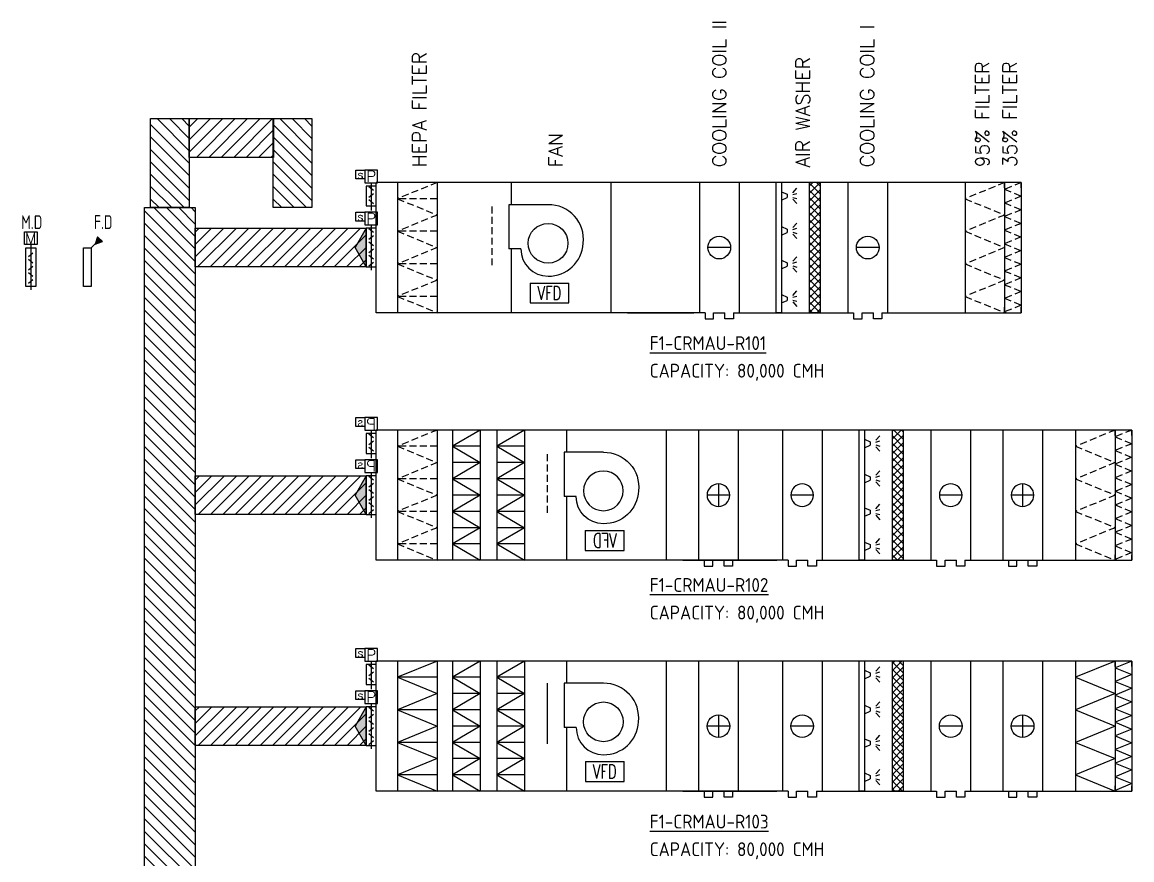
# Model space of a CAD drawing. Extents: x 41366 to 43339, y 84937 to 85507.
# Drawn here: x 43111.7 to 43312.3, y 85343.1 to 85494.6 of the extents above; entities that cross this region are included whole.
import ezdxf
from ezdxf.enums import TextEntityAlignment as Align

# ---------------------------------------------------------------- set-up
doc = ezdxf.new("R2010")
doc.units = 0
doc.header["$LTSCALE"] = 10
doc.linetypes.add('HIDDEN', pattern=[9.525, 6.35, -3.175])
doc.linetypes.add('HIDDEN2', pattern=[0.1875, 0.125, -0.0625])
for name, color, linetype in [('M-CEQPM-MAU', 22, 'Continuous'), ('M-CMDUCT-LINE', 15, 'Continuous'), ('M-CMDUCT-TEXT', 3, 'Continuous'), ('M-EQPM-TXT', 4, 'Continuous'), ('M-HVAC-CMDUCT', 150, 'Continuous'), ('M-HVAC-DAPR', 2, 'Continuous'), ('U-EX-TXT', 4, 'Continuous')]:
    doc.layers.add(name, color=color, linetype=linetype)
doc.styles.add('AA-TXT', font='isocp.shx', dxfattribs={"bigfont": 'chineset.shx'})
doc.styles.add('STDTEXT', font='simplex.shx', dxfattribs={"bigfont": 'china.shx'})

# ---------------------------------------------------------------- blocks, each defined once
blk = doc.blocks.new('A$Ccbe076c2')
at = {"layer": 'M-CEQPM-MAU'}
h = blk.add_hatch(dxfattribs=at)
h.set_pattern_fill('ANSI37', color=256, scale=0.3, style=0)
h.set_pattern_definition([(135, (42153.1325, 84960.1884), (0.6735192, 0.6735192), []), (45, (42153.1325, 84960.1884), (0.6735192, -0.6735192), [])])
h.paths.add_polyline_path([(41933.61, 85495.62), (41933.61, 85472.06), (41935.61, 85472.06), (41935.61, 85495.62)])
at = {"layer": 'M-HVAC-CMDUCT'}
blk.add_hatch(color=256, dxfattribs=at).paths.add_polyline_path([(42030.73, 85480.34), (42032.75, 85483.84), (42030.73, 85487.34)])
at = {"layer": 'M-CEQPM-MAU'}
for p, q in [((41892.27, 85495.62), (42028.93, 85495.62)), ((41892.27, 85494.62), (41892.27, 85495.62)), ((41892.27, 85495.62), (41892.27, 85472.06)), ((41895.27, 85494.62), (41895.27, 85495.62)), ((41895.27, 85495.62), (41895.27, 85472.06)), ((41902.44, 85495.62), (41902.44, 85472.06)), ((41908.44, 85495.62), (41908.44, 85472.06)), ((41915.61, 85495.62), (41915.61, 85472.06)), ((41921.44, 85495.62), (41921.44, 85472.06)), ((41928.61, 85495.62), (41928.61, 85472.06)), ((41933.61, 85495.62), (41933.61, 85472.06)), ((41933.61, 85495.62), (41933.61, 85472.06)), ((41933.61, 85495.62), (41933.61, 85472.06)), ((41933.61, 85495.62), (41935.61, 85495.62)), ((41935.61, 85495.62), (41935.61, 85472.06)), ((41940.61, 85495.62), (41941.63, 85495.62)), ((41940.61, 85495.62), (41940.61, 85472.06)), ((41941.63, 85495.62), (41941.63, 85472.06)), ((41948.29, 85495.62), (41948.29, 85472.06)), ((41955.46, 85495.62), (41955.46, 85472.06)), ((41963.44, 85495.62), (41963.44, 85472.06)), ((41970.61, 85495.62), (41970.61, 85472.06)), ((41976.46, 85495.62), (41976.46, 85472.06)), ((41994.46, 85491.59), (41994.46, 85495.62)), ((42017.9, 85495.62), (42017.9, 85472.06)), ((42025.07, 85495.62), (42025.07, 85472.06)), ((42028.93, 85472.06), (42028.93, 85495.62)), ((41892.27, 85494.62), (41892.27, 85473.06)), ((41895.27, 85494.62), (41895.27, 85473.06)), ((41938.57, 85493.77), (41937.82, 85494.57)), ((41938.57, 85493.44), (41937.82, 85493.65)), ((41938.57, 85492.92), (41937.82, 85492.71)), ((41940.61, 85493.95), (41939.59, 85493.49)), ((41939.59, 85493.49), (41939.59, 85492.87)), ((41940.61, 85492.41), (41939.59, 85492.87)), ((41938.57, 85492.59), (41937.82, 85491.79)), ((41987.84, 85491.59), (41994.94, 85491.59)), ((41994.94, 85491.59), (41994.94, 85483.59)), ((41938.57, 85487.45), (41937.82, 85488.25)), ((41938.57, 85487.12), (41937.82, 85487.33)), ((41940.61, 85487.63), (41939.59, 85487.17)), ((41939.59, 85487.17), (41939.59, 85486.55)), ((41912.03, 85485.89), (41912.03, 85481.79)), ((41938.57, 85486.6), (41937.82, 85486.39)), ((41938.57, 85486.27), (41937.82, 85485.47)), ((41940.61, 85486.09), (41939.59, 85486.55)), ((41967.03, 85485.89), (41967.03, 85481.79)), ((41909.98, 85483.84), (41914.07, 85483.84)), ((41922.98, 85483.84), (41927.07, 85483.84)), ((41949.83, 85483.84), (41953.92, 85483.84)), ((41964.98, 85483.84), (41969.07, 85483.84)), ((41992.76, 85483.59), (41994.94, 85483.59)), ((41994.46, 85472.06), (41994.46, 85483.59)), ((41938.57, 85481.38), (41937.82, 85482.18)), ((41938.57, 85481.05), (41937.82, 85481.26)), ((41940.61, 85481.56), (41939.59, 85481.1)), ((41939.59, 85481.1), (41939.59, 85480.48)), ((41938.57, 85480.53), (41937.82, 85480.32)), ((41938.57, 85480.2), (41937.82, 85479.4)), ((41940.61, 85480.02), (41939.59, 85480.48)), ((41991.1, 85477.43), (41984.09, 85477.43)), ((41984.09, 85473.82), (41984.09, 85477.43)), ((41991.1, 85477.43), (41991.1, 85473.82)), ((41938.57, 85475.18), (41937.82, 85475.99)), ((41938.57, 85474.85), (41937.82, 85475.06)), ((41940.61, 85475.36), (41939.59, 85474.9)), ((41939.59, 85474.9), (41939.59, 85474.29)), ((41892.27, 85472.06), (41892.27, 85473.06)), ((41895.27, 85472.06), (41895.27, 85473.06)), ((41938.57, 85474.33), (41937.82, 85474.13)), ((41938.57, 85474.01), (41937.82, 85473.2)), ((41940.61, 85473.82), (41939.59, 85474.29)), ((41991.1, 85473.82), (41984.09, 85473.82)), ((41922.47, 85472.06), (41892.27, 85472.06)), ((41895.27, 85472.21), (41894.93, 85472.06)), ((41909.47, 85472.06), (41909.47, 85470.98)), ((41909.47, 85470.98), (41911, 85470.98)), ((41913.05, 85472.06), (41911, 85472.06)), ((41911, 85470.98), (41911, 85472.06)), ((41913.05, 85470.98), (41913.05, 85472.06)), ((41914.59, 85470.98), (41913.05, 85470.98)), ((41914.59, 85472.06), (41914.59, 85470.98)), ((41922.47, 85472.06), (41922.47, 85470.98)), ((41922.47, 85470.98), (41924, 85470.98)), ((41926.05, 85472.06), (41924, 85472.06)), ((41924, 85470.98), (41924, 85472.06)), ((41926.05, 85470.98), (41926.05, 85472.06)), ((41927.59, 85470.98), (41926.05, 85470.98)), ((41927.59, 85472.06), (41927.59, 85470.98)), ((41949.32, 85472.06), (41927.59, 85472.06)), ((41933.61, 85472.06), (41935.61, 85472.06)), ((41940.61, 85472.06), (41941.63, 85472.06)), ((41949.32, 85472.06), (41949.32, 85470.98)), ((41949.32, 85470.98), (41950.85, 85470.98)), ((41952.9, 85472.06), (41950.85, 85472.06)), ((41950.85, 85470.98), (41950.85, 85472.06)), ((41952.9, 85470.98), (41952.9, 85472.06)), ((41954.44, 85470.98), (41952.9, 85470.98)), ((41954.44, 85472.06), (42028.93, 85472.06)), ((41954.44, 85472.06), (41954.44, 85470.98)), ((41973.46, 85472.06), (41956.46, 85472.06)), ((41964.47, 85472.06), (41964.47, 85470.98)), ((41964.47, 85470.98), (41966, 85470.98)), ((41968.05, 85472.06), (41966, 85472.06)), ((41966, 85470.98), (41966, 85472.06)), ((41968.05, 85470.98), (41968.05, 85472.06)), ((41969.59, 85470.98), (41968.05, 85470.98)), ((41969.59, 85472.06), (41969.59, 85470.98))]:
    blk.add_line(p, q, dxfattribs=at)
at = {"layer": 'M-CEQPM-MAU', "linetype": 'HIDDEN2'}
for p, q in [((41892.27, 85495.62), (41895.27, 85494.38)), ((41895.27, 85495.62), (41902.44, 85492.67)), ((42017.9, 85495.62), (42025.07, 85492.67)), ((41895.27, 85494.38), (41892.27, 85493.15)), ((41892.27, 85493.15), (41895.27, 85491.92)), ((41895.27, 85491.92), (41892.27, 85490.69)), ((41902.44, 85492.67), (41895.27, 85489.73)), ((41997.96, 85480.63), (41997.96, 85491.59)), ((42025.07, 85492.67), (42017.9, 85489.73)), ((42017.9, 85492.67), (42025.07, 85492.67)), ((41892.27, 85490.69), (41895.27, 85489.46)), ((41895.27, 85489.46), (41892.27, 85488.22)), ((41895.27, 85489.73), (41902.44, 85486.78)), ((42017.9, 85489.73), (42025.07, 85486.78)), ((41892.27, 85488.22), (41895.27, 85486.99)), ((41895.27, 85486.99), (41892.27, 85485.76)), ((41892.27, 85485.76), (41895.27, 85484.53)), ((41902.44, 85486.78), (41895.27, 85483.84)), ((42025.07, 85486.78), (42017.9, 85483.84)), ((42017.9, 85486.78), (42025.07, 85486.78)), ((41895.27, 85484.53), (41892.27, 85483.29)), ((41892.27, 85483.29), (41895.27, 85482.06)), ((41895.27, 85483.84), (41902.44, 85480.9)), ((42017.9, 85483.84), (42025.07, 85480.9)), ((41895.27, 85482.06), (41892.27, 85480.83)), ((41892.27, 85480.83), (41895.27, 85479.6)), ((41902.44, 85480.9), (41895.27, 85477.95)), ((42017.9, 85480.9), (42025.07, 85480.9)), ((42025.07, 85480.9), (42017.9, 85477.95)), ((41895.27, 85479.6), (41892.27, 85478.37)), ((41892.27, 85478.37), (41895.27, 85477.13)), ((41895.27, 85477.13), (41892.27, 85475.9)), ((41895.27, 85477.95), (41902.44, 85475.01)), ((42017.9, 85477.95), (42025.07, 85475.01)), ((41892.27, 85475.9), (41895.27, 85474.67)), ((41902.44, 85475.01), (41895.27, 85472.06)), ((42025.07, 85475.01), (42017.9, 85472.06)), ((42017.9, 85475.01), (42025.07, 85475.01)), ((41895.27, 85474.67), (41892.27, 85473.44)), ((41892.27, 85473.44), (41895.27, 85472.21))]:
    blk.add_line(p, q, dxfattribs=at)
at = {"layer": 'M-CEQPM-MAU', "color": 252, "linetype": 'HIDDEN'}
for p, q in [((42002.09, 85495.62), (42002.09, 85472.06)), ((42002.09, 85495.62), (42007.09, 85492.67)), ((42007.09, 85495.62), (42007.09, 85472.06)), ((42010.14, 85495.62), (42010.14, 85472.06)), ((42010.14, 85495.62), (42015.14, 85492.67)), ((42015.14, 85495.62), (42015.14, 85472.06)), ((42007.09, 85492.67), (42002.09, 85489.73)), ((42002.09, 85492.67), (42007.09, 85492.67)), ((42015.14, 85492.67), (42010.14, 85489.73)), ((42010.14, 85492.67), (42015.14, 85492.67)), ((42002.09, 85489.73), (42007.09, 85486.78)), ((42002.09, 85489.73), (42007.09, 85489.73)), ((42010.14, 85489.73), (42015.14, 85486.78)), ((42010.14, 85489.73), (42015.14, 85489.73)), ((42007.09, 85486.78), (42002.09, 85483.84)), ((42002.09, 85486.78), (42007.09, 85486.78)), ((42015.14, 85486.78), (42010.14, 85483.84)), ((42010.14, 85486.78), (42015.14, 85486.78)), ((42002.09, 85483.84), (42007.09, 85480.9)), ((42002.09, 85483.84), (42007.09, 85483.84)), ((42010.14, 85483.84), (42015.14, 85480.9)), ((42010.14, 85483.84), (42015.14, 85483.84)), ((42002.09, 85480.9), (42007.09, 85480.9)), ((42007.09, 85480.9), (42002.09, 85477.95)), ((42010.14, 85480.9), (42015.14, 85480.9)), ((42015.14, 85480.9), (42010.14, 85477.95)), ((42002.09, 85477.95), (42007.09, 85475.01)), ((42002.09, 85477.95), (42007.09, 85477.95)), ((42010.14, 85477.95), (42015.14, 85475.01)), ((42010.14, 85477.95), (42015.14, 85477.95)), ((42007.09, 85475.01), (42002.09, 85472.06)), ((42002.09, 85475.01), (42007.09, 85475.01)), ((42015.14, 85475.01), (42010.14, 85472.06)), ((42010.14, 85475.01), (42015.14, 85475.01))]:
    blk.add_line(p, q, dxfattribs=at)
at = {"layer": 'M-CEQPM-MAU'}
for centre, radius in [((41987.84, 85484.61), 3.59), ((41912.03, 85483.84), 2.05), ((41925.03, 85483.84), 2.05), ((41951.88, 85483.84), 2.05), ((41967.03, 85483.84), 2.05)]:
    blk.add_circle(centre, radius, dxfattribs=at)
for centre, radius, start, end in [((41987.73, 85485.3), 6.29, 89.0414, 186.2437), ((41987.74, 85484.93), 6.27, 182.8892, 270.9291), ((41987.84, 85483.59), 4.92, 270, 0)]:
    blk.add_arc(centre, radius, start, end, dxfattribs=at)
at = {"layer": 'M-HVAC-CMDUCT'}
for p, q in [((41892.27, 85495.62), (41892.27, 85472.06)), ((42030.73, 85487.34), (42032.75, 85483.84)), ((42030.73, 85480.34), (42030.73, 85487.34)), ((42030.73, 85480.34), (42032.75, 85483.84))]:
    blk.add_line(p, q, dxfattribs=at)
at = {"layer": 'M-HVAC-DAPR'}
for p, q in [((42029.43, 85494.18), (42030.23, 85494.85)), ((42029.83, 85495.57), (42029.83, 85490.55)), ((42030.23, 85492.98), (42029.43, 85493.65)), ((42029.43, 85491.78), (42030.23, 85492.45)), ((42029.43, 85486.54), (42030.23, 85487.22)), ((42029.83, 85487.94), (42029.83, 85479.74)), ((42030.23, 85485.34), (42029.43, 85486.02)), ((42029.43, 85484.14), (42030.23, 85484.82)), ((42030.23, 85482.94), (42029.43, 85483.62)), ((42029.43, 85481.74), (42030.23, 85482.42)), ((42030.23, 85480.54), (42029.43, 85481.22))]:
    blk.add_line(p, q, dxfattribs=at)
for points in [[(42028.68, 85495.57), (42028.68, 85497.87), (42030.98, 85497.87), (42030.98, 85495.57)], [(42030.98, 85496.27), (42032.58, 85496.27), (42032.58, 85497.87), (42030.98, 85497.87)], [(42028.93, 85494.97), (42030.73, 85494.97), (42030.73, 85491.38), (42028.93, 85491.38)], [(42028.68, 85487.94), (42028.68, 85490.24), (42030.98, 85490.24), (42030.98, 85487.94)], [(42030.98, 85488.64), (42032.58, 85488.64), (42032.58, 85490.24), (42030.98, 85490.24)], [(42028.93, 85487.34), (42030.73, 85487.34), (42030.73, 85480.34), (42028.93, 85480.34)]]:
    blk.add_lwpolyline(points, close=True, dxfattribs=at)
at = {"layer": 'M-HVAC-DAPR', "const_width": 0.1}
for points in [[(42029.88, 85494.51, 1), (42029.78, 85494.51, 1)], [(42029.88, 85493.31, 1), (42029.78, 85493.31, 1)], [(42029.88, 85492.11, 1), (42029.78, 85492.11, 1)], [(42029.88, 85486.88, 1), (42029.78, 85486.88, 1)], [(42029.88, 85485.68, 1), (42029.78, 85485.68, 1)], [(42029.88, 85484.48, 1), (42029.78, 85484.48, 1)], [(42029.88, 85483.28, 1), (42029.78, 85483.28, 1)], [(42029.88, 85482.08, 1), (42029.78, 85482.08, 1)], [(42029.88, 85480.88, 1), (42029.78, 85480.88, 1)]]:
    blk.add_lwpolyline(points, format="xyb", close=True, dxfattribs=at)
at = {"layer": 'M-CEQPM-MAU', "style": 'STDTEXT', "width": 0.7}
blk.add_text('VFD', height=2.5, dxfattribs=at).set_placement((41987.6, 85475.63), align=Align.MIDDLE)
at = {"layer": 'M-HVAC-DAPR', "style": 'STDTEXT'}
for s, height, p in [('P', 2, (42029.83, 85496.72)), ('s', 1.5, (42031.78, 85497.07)), ('P', 2, (42029.83, 85489.09)), ('s', 1.5, (42031.78, 85489.44))]:
    blk.add_text(s, height=height, dxfattribs=at).set_placement(p, align=Align.MIDDLE)
blk = doc.blocks.new('A$Cc54639ed')
at = {"layer": 'M-CEQPM-MAU'}
h = blk.add_hatch(dxfattribs=at)
h.set_pattern_fill('ANSI37', color=256, scale=0.3, style=0)
h.set_pattern_definition([(135, (197.57255, -510.7917), (0.6735192, 0.6735192), []), (45, (197.57255, -510.7917), (0.6735192, -0.6735192), [])])
h.paths.add_polyline_path([(84.14, 24.64), (84.14, 1.08), (82.14, 1.08), (82.14, 24.64)])
at = {"layer": 'M-HVAC-CMDUCT'}
blk.add_hatch(color=256, dxfattribs=at).paths.add_polyline_path([(2.02, 9.36), (0, 12.86), (2.02, 16.36)])
at = {"layer": 'M-CEQPM-MAU'}
for p, q in [((120.47, 24.64), (3.82, 24.64)), ((3.82, 1.08), (3.82, 24.64)), ((7.68, 24.64), (7.68, 1.08)), ((14.85, 24.64), (14.85, 1.08)), ((28.29, 20.61), (28.29, 24.64)), ((46.29, 24.64), (46.29, 1.08)), ((62.29, 24.64), (62.29, 1.08)), ((69.46, 24.64), (69.46, 1.08)), ((77.14, 24.64), (76.11, 24.64)), ((76.11, 24.64), (76.11, 1.08)), ((77.14, 24.64), (77.14, 1.08)), ((82.14, 24.64), (82.14, 1.08)), ((84.14, 24.64), (82.14, 24.64)), ((84.14, 24.64), (84.14, 1.08)), ((84.14, 24.64), (84.14, 1.08)), ((84.14, 24.64), (84.14, 1.08)), ((89.14, 24.64), (89.14, 1.08)), ((96.31, 24.64), (96.31, 1.08)), ((110.31, 24.64), (110.31, 1.08)), ((117.47, 23.64), (117.47, 24.64)), ((117.47, 24.64), (117.47, 1.08)), ((120.47, 23.64), (120.47, 24.64)), ((120.47, 24.64), (120.47, 1.08)), ((77.14, 22.97), (78.16, 22.51)), ((78.16, 22.51), (78.16, 21.89)), ((79.17, 22.79), (79.92, 23.59)), ((79.17, 22.46), (79.92, 22.67)), ((117.47, 23.64), (117.47, 2.08)), ((120.47, 23.64), (120.47, 2.08)), ((27.81, 20.61), (27.81, 12.61)), ((34.91, 20.61), (27.81, 20.61)), ((77.14, 21.43), (78.16, 21.89)), ((79.17, 21.94), (79.92, 21.73)), ((79.17, 21.61), (79.92, 20.81)), ((77.14, 16.65), (78.16, 16.19)), ((78.16, 16.19), (78.16, 15.57)), ((79.17, 16.47), (79.92, 17.27)), ((79.17, 16.14), (79.92, 16.35)), ((77.14, 15.11), (78.16, 15.57)), ((79.17, 15.62), (79.92, 15.41)), ((79.17, 15.29), (79.92, 14.49)), ((29.99, 12.61), (27.81, 12.61)), ((28.29, 1.08), (28.29, 12.61)), ((67.92, 12.86), (63.82, 12.86)), ((94.77, 12.86), (90.67, 12.86)), ((77.14, 10.58), (78.16, 10.12)), ((78.16, 10.12), (78.16, 9.5)), ((79.17, 10.4), (79.92, 11.2)), ((79.17, 10.07), (79.92, 10.28)), ((77.14, 9.04), (78.16, 9.5)), ((79.17, 9.55), (79.92, 9.34)), ((79.17, 9.22), (79.92, 8.42)), ((31.65, 6.45), (38.66, 6.45)), ((31.65, 6.45), (31.65, 2.84)), ((38.66, 2.84), (38.66, 6.45)), ((77.14, 4.38), (78.16, 3.92)), ((79.17, 4.2), (79.92, 5.01)), ((79.17, 3.87), (79.92, 4.08)), ((31.65, 2.84), (38.66, 2.84)), ((77.14, 2.84), (78.16, 3.31)), ((78.16, 3.92), (78.16, 3.31)), ((79.17, 3.35), (79.92, 3.15)), ((79.17, 3.03), (79.92, 2.22)), ((117.47, 1.08), (117.47, 2.08)), ((120.47, 1.08), (120.47, 2.08)), ((63.31, 1.08), (3.82, 1.08)), ((49.29, 1.08), (61.29, 1.08)), ((63.31, 1.08), (63.31, 0)), ((63.31, 0), (64.85, 0)), ((64.85, 1.08), (66.9, 1.08)), ((64.85, 0), (64.85, 1.08)), ((66.9, 0), (66.9, 1.08)), ((68.43, 0), (66.9, 0)), ((68.43, 1.08), (68.43, 0)), ((68.43, 1.08), (90.16, 1.08)), ((77.14, 1.08), (76.11, 1.08)), ((84.14, 1.08), (82.14, 1.08)), ((90.16, 1.08), (90.16, 0)), ((90.16, 0), (91.7, 0)), ((91.7, 1.08), (93.75, 1.08)), ((91.7, 0), (91.7, 1.08)), ((93.75, 0), (93.75, 1.08)), ((95.28, 0), (93.75, 0)), ((95.28, 1.08), (95.28, 0)), ((95.28, 1.08), (120.47, 1.08)), ((117.47, 1.23), (117.82, 1.08))]:
    blk.add_line(p, q, dxfattribs=at)
at = {"layer": 'M-CEQPM-MAU', "linetype": 'HIDDEN2'}
for p, q in [((14.85, 24.64), (7.68, 21.69)), ((117.47, 24.64), (110.31, 21.69)), ((120.47, 24.64), (117.47, 23.4)), ((117.47, 23.4), (120.47, 22.17)), ((120.47, 22.17), (117.47, 20.94)), ((7.68, 21.69), (14.85, 18.75)), ((14.85, 21.69), (7.68, 21.69)), ((24.79, 9.65), (24.79, 20.61)), ((110.31, 21.69), (117.47, 18.75)), ((117.47, 20.94), (120.47, 19.71)), ((14.85, 18.75), (7.68, 15.8)), ((117.47, 18.75), (110.31, 15.8)), ((120.47, 19.71), (117.47, 18.48)), ((117.47, 18.48), (120.47, 17.24)), ((120.47, 17.24), (117.47, 16.01)), ((7.68, 15.8), (14.85, 12.86)), ((14.85, 15.8), (7.68, 15.8)), ((110.31, 15.8), (117.47, 12.86)), ((117.47, 16.01), (120.47, 14.78)), ((120.47, 14.78), (117.47, 13.55)), ((14.85, 12.86), (7.68, 9.92)), ((117.47, 12.86), (110.31, 9.92)), ((117.47, 13.55), (120.47, 12.31)), ((120.47, 12.31), (117.47, 11.08)), ((117.47, 11.08), (120.47, 9.85)), ((14.85, 9.92), (7.68, 9.92)), ((7.68, 9.92), (14.85, 6.97)), ((110.31, 9.92), (117.47, 6.97)), ((120.47, 9.85), (117.47, 8.62)), ((117.47, 8.62), (120.47, 7.39)), ((14.85, 6.97), (7.68, 4.03)), ((117.47, 6.97), (110.31, 4.03)), ((120.47, 7.39), (117.47, 6.15)), ((117.47, 6.15), (120.47, 4.92)), ((7.68, 4.03), (14.85, 1.08)), ((14.85, 4.03), (7.68, 4.03)), ((110.31, 4.03), (117.47, 1.08)), ((120.47, 4.92), (117.47, 3.69)), ((117.47, 3.69), (120.47, 2.46)), ((120.47, 2.46), (117.47, 1.23))]:
    blk.add_line(p, q, dxfattribs=at)
at = {"layer": 'M-CEQPM-MAU'}
for centre, radius in [((34.91, 13.63), 3.59), ((65.87, 12.86), 2.05), ((92.72, 12.86), 2.05)]:
    blk.add_circle(centre, radius, dxfattribs=at)
for centre, radius, start, end in [((35.02, 14.32), 6.29, 353.7563, 90.9586), ((34.91, 12.61), 4.92, 180, 270), ((35.01, 13.95), 6.27, 269.0709, 357.1108)]:
    blk.add_arc(centre, radius, start, end, dxfattribs=at)
at = {"layer": 'M-HVAC-CMDUCT'}
for p, q in [((120.47, 24.64), (120.47, 1.08)), ((2.02, 16.36), (0, 12.86)), ((2.02, 9.36), (2.02, 16.36)), ((2.02, 9.36), (0, 12.86))]:
    blk.add_line(p, q, dxfattribs=at)
at = {"layer": 'M-HVAC-DAPR'}
for p, q in [((2.92, 24.59), (2.92, 19.57)), ((3.32, 23.2), (2.52, 23.87)), ((2.52, 22), (3.32, 22.67)), ((3.32, 20.8), (2.52, 21.47)), ((3.32, 15.56), (2.52, 16.24)), ((2.92, 16.96), (2.92, 8.76)), ((2.52, 14.36), (3.32, 15.04)), ((3.32, 13.16), (2.52, 13.84)), ((2.52, 11.96), (3.32, 12.64)), ((3.32, 10.76), (2.52, 11.44)), ((2.52, 9.56), (3.32, 10.24))]:
    blk.add_line(p, q, dxfattribs=at)
for points in [[(1.77, 25.29), (0.17, 25.29), (0.17, 26.89), (1.77, 26.89)], [(4.07, 24.59), (4.07, 26.89), (1.77, 26.89), (1.77, 24.59)], [(3.82, 23.99), (2.02, 23.99), (2.02, 20.4), (3.82, 20.4)], [(1.77, 17.66), (0.17, 17.66), (0.17, 19.26), (1.77, 19.26)], [(4.07, 16.96), (4.07, 19.26), (1.77, 19.26), (1.77, 16.96)], [(3.82, 16.36), (2.02, 16.36), (2.02, 9.36), (3.82, 9.36)]]:
    blk.add_lwpolyline(points, close=True, dxfattribs=at)
at = {"layer": 'M-HVAC-DAPR', "const_width": 0.1}
for points in [[(2.87, 23.53, -1), (2.97, 23.53, -1)], [(2.87, 22.33, -1), (2.97, 22.33, -1)], [(2.87, 21.13, -1), (2.97, 21.13, -1)], [(2.87, 15.9, -1), (2.97, 15.9, -1)], [(2.87, 14.7, -1), (2.97, 14.7, -1)], [(2.87, 13.5, -1), (2.97, 13.5, -1)], [(2.87, 12.3, -1), (2.97, 12.3, -1)], [(2.87, 11.1, -1), (2.97, 11.1, -1)], [(2.87, 9.9, -1), (2.97, 9.9, -1)]]:
    blk.add_lwpolyline(points, format="xyb", close=True, dxfattribs=at)
at = {"layer": 'M-CEQPM-MAU', "style": 'STDTEXT', "width": 0.7}
blk.add_text('VFD', height=2.5, dxfattribs=at).set_placement((35.15, 4.65), align=Align.MIDDLE)
at = {"layer": 'M-CMDUCT-TEXT', "style": 'STDTEXT'}
for s, p in [('COOLING COIL II', (65.88, 27.38)), ('COOLING COIL I', (92.63, 27.38)), ('HEPA FILTER', (11.67, 27.38)), ('AIR WASHER', (80.99, 27.33)), ('95% FILTER', (113.45, 27.38)), ('35% FILTER', (118.41, 27.38)), ('FAN', (36.29, 27.38))]:
    blk.add_text(s, height=2.5, rotation=90, dxfattribs=at).set_placement(p, align=Align.MIDDLE_LEFT)
at = {"layer": 'M-HVAC-DAPR', "style": 'STDTEXT'}
for s, height, p in [('s', 1.5, (0.97, 26.09)), ('P', 2, (2.92, 25.74)), ('s', 1.5, (0.97, 18.46)), ('P', 2, (2.92, 18.11))]:
    blk.add_text(s, height=height, dxfattribs=at).set_placement(p, align=Align.MIDDLE)

msp = doc.modelspace()

# ---------------------------------------------------------------- hatches: boundary and pattern name
at = {"layer": 'M-CEQPM-MAU', "ltscale": 0.1}
h = msp.add_hatch(dxfattribs=at)
h.set_pattern_fill('ANSI37', color=256, scale=0.3, style=0)
h.set_pattern_definition([(135, (43410.5678, 84986.8125), (0.6735192, 0.6735192), []), (45, (43410.5678, 84986.8125), (0.6735192, -0.6735192), [])])
h.paths.add_polyline_path([(43271.001, 85379.073), (43271.001, 85355.521), (43269.001, 85355.521), (43269.001, 85379.073)])
at = {"layer": 'M-CMDUCT-LINE'}
h = msp.add_hatch(dxfattribs=at)
h.set_pattern_fill('ANSI31', color=256, scale=0.5, angle=90, style=0)
h.set_pattern_definition([(135, (43314.3506, 86293.4662), (-1.122532, -1.122532), [])])
h.paths.add_polyline_path([(43134.898, 85461.081), (43134.898, 85477.178), (43141.898, 85477.178), (43141.898, 85461.081)])
h = msp.add_hatch(dxfattribs=at)
h.set_pattern_fill('ANSI31', color=256, scale=0.5, style=0)
h.set_pattern_definition([(45, (43974.2833, 85297.7253), (-1.122532, 1.122532), [])])
h.paths.add_polyline_path([(43141.898, 85477.178), (43157.12, 85477.178), (43157.12, 85470.178), (43141.898, 85470.178)])
h = msp.add_hatch(dxfattribs=at)
h.set_pattern_fill('ANSI31', color=256, scale=0.5, angle=90, style=0)
h.set_pattern_definition([(135, (43336.5162, 86293.4662), (-1.122532, -1.122532), [])])
h.paths.add_polyline_path([(43157.064, 85461.081), (43157.064, 85477.178), (43164.064, 85477.178), (43164.064, 85461.081)])
h = msp.add_hatch(dxfattribs=at)
h.set_pattern_fill('ANSI31', color=256, scale=0.5, angle=90, style=0)
h.set_pattern_definition([(135, (43308.4281, 86042.492), (-1.122532, -1.122532), [])])
h.paths.add_polyline_path([(43133.821, 85318.009), (43133.821, 85461.081), (43142.976, 85461.081), (43142.976, 85318.009)])
h = msp.add_hatch(dxfattribs=at)
h.set_pattern_fill('ANSI31', color=256, scale=0.5, style=0)
h.set_pattern_definition([(45, (43857.7528, 85277.9036), (-1.122532, 1.122532), [])])
h.paths.add_polyline_path([(43142.976, 85457.356), (43173.883, 85457.356), (43173.883, 85450.356), (43142.976, 85450.356)])
h = msp.add_hatch(dxfattribs=at)
h.set_pattern_fill('ANSI31', color=256, scale=0.5, style=0)
h.set_pattern_definition([(45, (43821.901, 85233.1243), (-1.122532, 1.122532), [])])
h.paths.add_polyline_path([(43142.976, 85412.577), (43173.883, 85412.577), (43173.883, 85405.577), (43142.976, 85405.577)])
h = msp.add_hatch(dxfattribs=at)
h.set_pattern_fill('ANSI31', color=256, scale=0.5, style=0)
h.set_pattern_definition([(45, (43821.901, 85191.3445), (-1.122532, 1.122532), [])])
h.paths.add_polyline_path([(43142.976, 85370.797), (43173.883, 85370.797), (43173.883, 85363.797), (43142.976, 85363.797)])
at = {"layer": 'M-HVAC-CMDUCT', "ltscale": 0.1}
msp.add_hatch(color=256, dxfattribs=at).paths.add_polyline_path([(43173.883, 85363.797), (43171.862, 85367.297), (43173.883, 85370.797)])
at = {"layer": 'M-HVAC-DAPR'}
msp.add_hatch(color=256, dxfattribs=at).paths.add_polyline_path([(43125.318, 85455.821), (43124.877, 85454.498), (43126.2, 85454.939)])

# ---------------------------------------------------------------- linework, layer by layer
at = {"layer": 'M-CEQPM-MAU', "ltscale": 0.1}
for p, q in [((43312.337, 85379.073), (43175.683, 85379.073)), ((43175.683, 85355.521), (43175.683, 85379.073)), ((43179.54, 85379.073), (43179.54, 85355.521)), ((43186.708, 85379.073), (43179.54, 85376.129)), ((43186.708, 85379.073), (43186.708, 85355.521)), ((43210.15, 85375.045), (43210.15, 85379.073)), ((43228.15, 85379.073), (43228.15, 85355.521)), ((43234.001, 85379.073), (43234.001, 85355.521)), ((43241.169, 85379.073), (43241.169, 85355.521)), ((43249.15, 85379.073), (43249.15, 85355.521)), ((43256.318, 85379.073), (43256.318, 85355.521)), ((43264.001, 85379.073), (43262.977, 85379.073)), ((43262.977, 85379.073), (43262.977, 85355.521)), ((43264.001, 85379.073), (43264.001, 85355.521)), ((43269.001, 85379.073), (43269.001, 85355.521)), ((43271.001, 85379.073), (43269.001, 85379.073)), ((43271.001, 85379.073), (43271.001, 85355.521)), ((43271.001, 85379.073), (43271.001, 85355.521)), ((43271.001, 85379.073), (43271.001, 85355.521)), ((43276.001, 85379.073), (43276.001, 85355.521)), ((43283.169, 85379.073), (43283.169, 85355.521)), ((43289.001, 85379.073), (43289.001, 85355.521)), ((43296.169, 85379.073), (43296.169, 85355.521)), ((43302.169, 85379.073), (43302.169, 85355.521)), ((43309.337, 85379.073), (43302.169, 85376.129)), ((43309.337, 85378.073), (43309.337, 85379.073)), ((43309.337, 85379.073), (43309.337, 85355.521)), ((43312.337, 85379.073), (43309.337, 85377.841)), ((43312.337, 85378.073), (43312.337, 85379.073)), ((43312.337, 85379.073), (43312.337, 85355.521)), ((43264.001, 85377.406), (43265.025, 85376.942)), ((43265.025, 85376.942), (43265.025, 85376.328)), ((43266.036, 85377.222), (43266.786, 85378.027)), ((43266.036, 85376.896), (43266.786, 85377.102)), ((43309.337, 85378.073), (43309.337, 85356.521)), ((43309.337, 85377.841), (43312.337, 85376.609)), ((43312.337, 85376.609), (43309.337, 85375.377)), ((43312.337, 85378.073), (43312.337, 85356.521)), ((43179.54, 85376.129), (43186.708, 85373.185)), ((43186.708, 85376.129), (43179.54, 85376.129)), ((43206.65, 85364.091), (43206.65, 85375.045)), ((43209.67, 85375.045), (43209.67, 85367.045)), ((43216.772, 85375.045), (43209.67, 85375.045)), ((43264.001, 85375.864), (43265.025, 85376.328)), ((43266.036, 85376.374), (43266.786, 85376.167)), ((43266.036, 85376.047), (43266.786, 85375.243)), ((43302.169, 85376.129), (43309.337, 85373.185)), ((43309.337, 85375.377), (43312.337, 85374.144)), ((43186.708, 85373.185), (43179.54, 85370.241)), ((43309.337, 85373.185), (43302.169, 85370.241)), ((43312.337, 85374.144), (43309.337, 85372.912)), ((43309.337, 85372.912), (43312.337, 85371.68)), ((43264.001, 85371.088), (43265.025, 85370.624)), ((43265.025, 85370.624), (43265.025, 85370.009)), ((43266.036, 85370.904), (43266.786, 85371.709)), ((43266.036, 85370.578), (43266.786, 85370.784)), ((43312.337, 85371.68), (43309.337, 85370.448)), ((43309.337, 85370.448), (43312.337, 85369.216)), ((43179.54, 85370.241), (43186.708, 85367.297)), ((43186.708, 85370.241), (43179.54, 85370.241)), ((43237.585, 85369.345), (43237.585, 85365.249)), ((43264.001, 85369.545), (43265.025, 85370.009)), ((43266.036, 85370.056), (43266.786, 85369.849)), ((43266.036, 85369.729), (43266.786, 85368.924)), ((43292.585, 85369.345), (43292.585, 85365.249)), ((43302.169, 85370.241), (43309.337, 85367.297)), ((43312.337, 85369.216), (43309.337, 85367.984)), ((43186.708, 85367.297), (43179.54, 85364.353)), ((43211.849, 85367.045), (43209.67, 85367.045)), ((43210.15, 85355.521), (43210.15, 85367.045)), ((43239.633, 85367.297), (43235.537, 85367.297)), ((43254.782, 85367.297), (43250.686, 85367.297)), ((43281.633, 85367.297), (43277.537, 85367.297)), ((43294.633, 85367.297), (43290.537, 85367.297)), ((43309.337, 85367.297), (43302.169, 85364.353)), ((43309.337, 85367.984), (43312.337, 85366.752)), ((43312.337, 85366.752), (43309.337, 85365.519)), ((43264.001, 85365.02), (43265.025, 85364.556)), ((43265.025, 85364.556), (43265.025, 85363.941)), ((43266.036, 85364.836), (43266.786, 85365.641)), ((43266.036, 85364.51), (43266.786, 85364.716)), ((43309.337, 85365.519), (43312.337, 85364.287)), ((43186.708, 85364.353), (43179.54, 85364.353)), ((43179.54, 85364.353), (43186.708, 85361.409)), ((43264.001, 85363.477), (43265.025, 85363.941)), ((43266.036, 85363.987), (43266.786, 85363.781)), ((43266.036, 85363.661), (43266.786, 85362.856)), ((43302.169, 85364.353), (43309.337, 85361.409)), ((43312.337, 85364.287), (43309.337, 85363.055)), ((43309.337, 85363.055), (43312.337, 85361.823)), ((43186.708, 85361.409), (43179.54, 85358.465)), ((43213.513, 85360.889), (43220.518, 85360.889)), ((43213.513, 85360.889), (43213.513, 85357.276)), ((43220.518, 85357.276), (43220.518, 85360.889)), ((43309.337, 85361.409), (43302.169, 85358.465)), ((43312.337, 85361.823), (43309.337, 85360.591)), ((43309.337, 85360.591), (43312.337, 85359.359)), ((43179.54, 85358.465), (43186.708, 85355.521)), ((43186.708, 85358.465), (43179.54, 85358.465)), ((43264.001, 85358.821), (43265.025, 85358.357)), ((43266.036, 85358.637), (43266.786, 85359.442)), ((43266.036, 85358.311), (43266.786, 85358.518)), ((43302.169, 85358.465), (43309.337, 85355.521)), ((43312.337, 85359.359), (43309.337, 85358.127)), ((43213.513, 85357.276), (43220.518, 85357.276)), ((43264.001, 85357.279), (43265.025, 85357.743)), ((43265.025, 85358.357), (43265.025, 85357.743)), ((43266.036, 85357.789), (43266.786, 85357.582)), ((43266.036, 85357.463), (43266.786, 85356.658)), ((43309.337, 85358.127), (43312.337, 85356.894)), ((43312.337, 85356.894), (43309.337, 85355.662)), ((43309.337, 85355.521), (43309.337, 85356.521)), ((43312.337, 85355.521), (43312.337, 85356.521)), ((43250.174, 85355.521), (43175.683, 85355.521)), ((43231.15, 85355.521), (43248.15, 85355.521)), ((43235.025, 85355.521), (43235.025, 85354.437)), ((43235.025, 85354.437), (43236.561, 85354.437)), ((43236.561, 85355.521), (43238.609, 85355.521)), ((43236.561, 85354.437), (43236.561, 85355.521)), ((43238.609, 85354.437), (43238.609, 85355.521)), ((43240.145, 85354.437), (43238.609, 85354.437)), ((43240.145, 85355.521), (43240.145, 85354.437)), ((43250.174, 85355.521), (43250.174, 85354.437)), ((43250.174, 85354.437), (43251.71, 85354.437)), ((43251.71, 85355.521), (43253.758, 85355.521)), ((43251.71, 85354.437), (43251.71, 85355.521)), ((43253.758, 85354.437), (43253.758, 85355.521)), ((43255.294, 85354.437), (43253.758, 85354.437)), ((43255.294, 85355.521), (43255.294, 85354.437)), ((43255.294, 85355.521), (43277.025, 85355.521)), ((43264.001, 85355.521), (43262.977, 85355.521)), ((43271.001, 85355.521), (43269.001, 85355.521)), ((43277.025, 85355.521), (43277.025, 85354.437)), ((43277.025, 85354.437), (43278.561, 85354.437)), ((43278.561, 85355.521), (43280.609, 85355.521)), ((43278.561, 85354.437), (43278.561, 85355.521)), ((43280.609, 85354.437), (43280.609, 85355.521)), ((43282.145, 85354.437), (43280.609, 85354.437)), ((43282.145, 85355.521), (43282.145, 85354.437)), ((43282.145, 85355.521), (43312.337, 85355.521)), ((43290.025, 85355.521), (43290.025, 85354.437)), ((43290.025, 85354.437), (43291.561, 85354.437)), ((43291.561, 85355.521), (43293.609, 85355.521)), ((43291.561, 85354.437), (43291.561, 85355.521)), ((43293.609, 85354.437), (43293.609, 85355.521)), ((43295.145, 85354.437), (43293.609, 85354.437)), ((43295.145, 85355.521), (43295.145, 85354.437)), ((43309.337, 85355.662), (43309.681, 85355.521))]:
    msp.add_line(p, q, dxfattribs=at)
at = {"layer": 'M-CEQPM-MAU', "color": 252, "ltscale": 0.1}
for p, q in [((43189.474, 85379.073), (43189.474, 85355.521)), ((43194.474, 85379.073), (43189.474, 85376.129)), ((43194.474, 85379.073), (43194.474, 85355.521)), ((43197.519, 85379.073), (43197.519, 85355.521)), ((43202.519, 85379.073), (43197.519, 85376.129)), ((43202.519, 85379.073), (43202.519, 85355.521)), ((43189.474, 85376.129), (43194.474, 85373.185)), ((43194.474, 85376.129), (43189.474, 85376.129)), ((43197.519, 85376.129), (43202.519, 85373.185)), ((43202.519, 85376.129), (43197.519, 85376.129)), ((43194.474, 85373.185), (43189.474, 85370.241)), ((43194.474, 85373.185), (43189.474, 85373.185)), ((43202.519, 85373.185), (43197.519, 85370.241)), ((43202.519, 85373.185), (43197.519, 85373.185)), ((43189.474, 85370.241), (43194.474, 85367.297)), ((43194.474, 85370.241), (43189.474, 85370.241)), ((43197.519, 85370.241), (43202.519, 85367.297)), ((43202.519, 85370.241), (43197.519, 85370.241)), ((43194.474, 85367.297), (43189.474, 85364.353)), ((43194.474, 85367.297), (43189.474, 85367.297)), ((43202.519, 85367.297), (43197.519, 85364.353)), ((43202.519, 85367.297), (43197.519, 85367.297)), ((43194.474, 85364.353), (43189.474, 85364.353)), ((43189.474, 85364.353), (43194.474, 85361.409)), ((43202.519, 85364.353), (43197.519, 85364.353)), ((43197.519, 85364.353), (43202.519, 85361.409)), ((43194.474, 85361.409), (43189.474, 85358.465)), ((43194.474, 85361.409), (43189.474, 85361.409)), ((43202.519, 85361.409), (43197.519, 85358.465)), ((43202.519, 85361.409), (43197.519, 85361.409)), ((43189.474, 85358.465), (43194.474, 85355.521)), ((43194.474, 85358.465), (43189.474, 85358.465)), ((43197.519, 85358.465), (43202.519, 85355.521)), ((43202.519, 85358.465), (43197.519, 85358.465))]:
    msp.add_line(p, q, dxfattribs=at)
at = {"layer": 'M-CEQPM-MAU', "ltscale": 0.1}
for centre, radius in [((43216.772, 85368.07), 3.59), ((43237.585, 85367.297), 2.048), ((43252.734, 85367.297), 2.048), ((43279.585, 85367.297), 2.048), ((43292.585, 85367.297), 2.048)]:
    msp.add_circle(centre, radius, dxfattribs=at)
for centre, radius, start, end in [((43216.877, 85368.755), 6.292, 353.75633, 90.95858), ((43216.772, 85367.045), 4.923, 180, 270), ((43216.874, 85368.386), 6.266, 269.0709, 357.11079)]:
    msp.add_arc(centre, radius, start, end, dxfattribs=at)
at = {"layer": 'M-HVAC-CMDUCT', "ltscale": 0.1}
for p, q in [((43312.337, 85379.073), (43312.337, 85355.521)), ((43173.883, 85370.797), (43171.862, 85367.297)), ((43173.883, 85363.797), (43173.883, 85370.797)), ((43173.883, 85370.797), (43173.883, 85363.797)), ((43173.883, 85363.797), (43171.862, 85367.297))]:
    msp.add_line(p, q, dxfattribs=at)
at = {"layer": 'M-HVAC-CMDUCT'}
for points in [[(43134.898, 85461.081), (43134.898, 85477.178), (43141.898, 85477.178), (43141.898, 85461.081)], [(43141.898, 85477.178), (43157.12, 85477.178), (43157.12, 85470.178), (43141.898, 85470.178)], [(43157.064, 85461.081), (43157.064, 85477.178), (43164.064, 85477.178), (43164.064, 85461.081)], [(43133.821, 85318.009), (43133.821, 85461.081), (43142.976, 85461.081), (43142.976, 85318.009)], [(43142.976, 85457.356), (43173.883, 85457.356), (43173.883, 85450.356), (43142.976, 85450.356)], [(43142.976, 85412.577), (43173.883, 85412.577), (43173.883, 85405.577), (43142.976, 85405.577)], [(43142.976, 85370.797), (43173.883, 85370.797), (43173.883, 85363.797), (43142.976, 85363.797)]]:
    msp.add_lwpolyline(points, close=True, dxfattribs=at)
at = {"layer": 'M-HVAC-DAPR'}
for p, q in [((43124.17, 85453.79), (43125.759, 85455.38)), ((43112.82, 85452.229), (43113.62, 85452.9)), ((43113.22, 85454.39), (43113.22, 85446.19)), ((43113.62, 85451.029), (43112.82, 85451.7)), ((43112.82, 85449.829), (43113.62, 85450.5)), ((43113.62, 85448.629), (43112.82, 85449.3)), ((43112.82, 85447.404), (43113.62, 85448.075))]:
    msp.add_line(p, q, dxfattribs=at)
at = {"layer": 'M-HVAC-DAPR', "ltscale": 0.1}
for p, q in [((43174.783, 85379.031), (43174.783, 85374.003)), ((43175.183, 85377.636), (43174.383, 85378.307)), ((43174.383, 85376.436), (43175.183, 85377.107)), ((43175.183, 85375.236), (43174.383, 85375.907)), ((43175.183, 85370.001), (43174.383, 85370.673)), ((43174.783, 85371.397), (43174.783, 85363.197)), ((43174.383, 85368.801), (43175.183, 85369.473)), ((43175.183, 85367.601), (43174.383, 85368.273)), ((43174.383, 85366.401), (43175.183, 85367.073)), ((43175.183, 85365.201), (43174.383, 85365.873)), ((43174.383, 85364.001), (43175.183, 85364.673))]:
    msp.add_line(p, q, dxfattribs=at)
at = {"layer": 'M-HVAC-DAPR'}
for points in [[(43112.07, 85454.39), (43112.07, 85456.69), (43114.37, 85456.69), (43114.37, 85454.39)], [(43125.318, 85455.821), (43124.877, 85454.498), (43126.2, 85454.939)], [(43112.32, 85453.79), (43114.12, 85453.79), (43114.12, 85446.79), (43112.32, 85446.79)], [(43122.73, 85446.79), (43122.73, 85453.79), (43124.17, 85453.79), (43124.17, 85446.79)]]:
    msp.add_lwpolyline(points, close=True, dxfattribs=at)
at = {"layer": 'M-HVAC-DAPR', "const_width": 0.1}
for points in [[(43113.27, 85452.565, 1), (43113.17, 85452.565, 1)], [(43113.27, 85451.365, 1), (43113.17, 85451.365, 1)], [(43113.27, 85450.165, 1), (43113.17, 85450.165, 1)], [(43113.27, 85448.965, 1), (43113.17, 85448.965, 1)], [(43113.27, 85447.739, 1), (43113.17, 85447.739, 1)]]:
    msp.add_lwpolyline(points, format="xyb", close=True, dxfattribs=at)
at = {"layer": 'M-HVAC-DAPR', "ltscale": 0.1}
for points in [[(43173.633, 85379.731), (43172.033, 85379.731), (43172.033, 85381.331), (43173.633, 85381.331)], [(43175.933, 85379.031), (43175.933, 85381.331), (43173.633, 85381.331), (43173.633, 85379.031)], [(43175.683, 85378.431), (43173.883, 85378.431), (43173.883, 85374.832), (43175.683, 85374.832)], [(43173.633, 85372.097), (43172.033, 85372.097), (43172.033, 85373.697), (43173.633, 85373.697)], [(43175.933, 85371.397), (43175.933, 85373.697), (43173.633, 85373.697), (43173.633, 85371.397)], [(43175.683, 85370.797), (43173.883, 85370.797), (43173.883, 85363.797), (43175.683, 85363.797)]]:
    msp.add_lwpolyline(points, close=True, dxfattribs=at)
at = {"layer": 'M-HVAC-DAPR', "ltscale": 0.1, "const_width": 0.1}
for points in [[(43174.733, 85377.971, -1), (43174.833, 85377.971, -1)], [(43174.733, 85376.771, -1), (43174.833, 85376.771, -1)], [(43174.733, 85375.571, -1), (43174.833, 85375.571, -1)], [(43174.733, 85370.337, -1), (43174.833, 85370.337, -1)], [(43174.733, 85369.137, -1), (43174.833, 85369.137, -1)], [(43174.733, 85367.937, -1), (43174.833, 85367.937, -1)], [(43174.733, 85366.737, -1), (43174.833, 85366.737, -1)], [(43174.733, 85365.537, -1), (43174.833, 85365.537, -1)], [(43174.733, 85364.337, -1), (43174.833, 85364.337, -1)]]:
    msp.add_lwpolyline(points, format="xyb", close=True, dxfattribs=at)

# ---------------------------------------------------------------- block references
msp.add_blockref('A$Cc54639ed', (43171.862, 85440.996))
at = {"xscale": -1}
msp.add_blockref('A$Ccbe076c2', (85204.61, -74.764), dxfattribs=at)

# ---------------------------------------------------------------- texts
at = {"layer": 'M-CEQPM-MAU', "ltscale": 0.1, "style": 'STDTEXT', "width": 0.7}
msp.add_text('VFD', height=2.5, dxfattribs=at).set_placement((43217.015, 85359.083), align=Align.MIDDLE)
at = {"layer": 'M-EQPM-TXT', "style": 'AA-TXT'}
for s, p in [('%%UF1-CRMAU-R101', (43225.157, 85435.332)), ('%%UF1-CRMAU-R102', (43225.157, 85391.577)), ('%%UF1-CRMAU-R103', (43225.157, 85348.773))]:
    msp.add_text(s, height=2.5, dxfattribs=at).set_placement(p)
at = {"layer": 'M-EQPM-TXT', "color": 3, "style": 'AA-TXT'}
for p in [(43225.157, 85430.332), (43225.157, 85386.577), (43225.157, 85343.773)]:
    msp.add_text('CAPACITY: 80,000 CMH', height=2.5, dxfattribs=at).set_placement(p)
at = {"layer": 'M-HVAC-DAPR', "style": 'STDTEXT'}
msp.add_text('M', height=2, dxfattribs=at).set_placement((43113.22, 85455.54), align=Align.MIDDLE)
at = {"layer": 'M-HVAC-DAPR', "ltscale": 0.1, "style": 'STDTEXT'}
for s, height, p in [('s', 1.5, (43172.833, 85380.531)), ('P', 2, (43174.783, 85380.181)), ('s', 1.5, (43172.833, 85372.897)), ('P', 2, (43174.783, 85372.547))]:
    msp.add_text(s, height=height, dxfattribs=at).set_placement(p, align=Align.MIDDLE)
at = {"layer": 'U-EX-TXT', "style": 'AA-TXT', "width": 0.8}
for s, p in [('M.D', (43113.395, 85458.462)), ('F.D', (43126.315, 85458.462))]:
    msp.add_text(s, height=2.5, dxfattribs=at).set_placement(p, align=Align.MIDDLE_CENTER)

doc.saveas('drawing.dxf')
